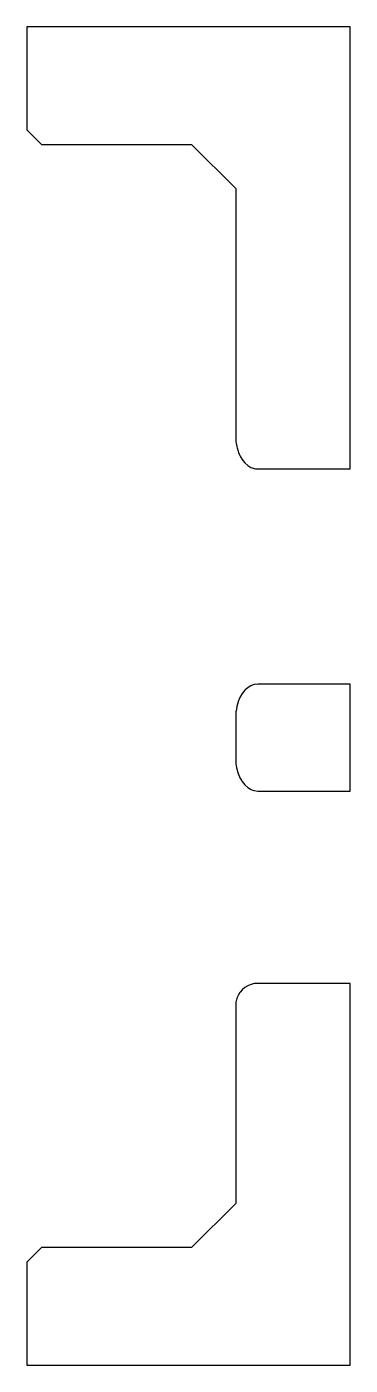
# Model space of a CAD drawing. Header units: metres. Extents: x 0 to 47.5, y 0 to 45.5.
# Drawn here: x 0 to 11, y 0 to 45.5 of the extents above.
import ezdxf

# ---------------------------------------------------------------- set-up
doc = ezdxf.new("R2010")
doc.units = ezdxf.units.M

msp = doc.modelspace()

# ---------------------------------------------------------------- linework, layer by layer
for p, q in [((11, 45.5), (0, 45.5)), ((0, 45.5), (0, 42)), ((11, 30.4686), (11, 45.5)), ((0, 42), (0.5, 41.5)), ((0.5, 41.5), (5.60409, 41.5)), ((5.60409, 41.5), (7.10409, 40)), ((7.10409, 40), (7.10409, 31.566)), ((7.10409, 31.566), (7.10641, 31.5229)), ((7.10641, 31.5229), (7.11332, 31.3943)), ((7.11332, 31.3943), (7.12056, 31.3501)), ((7.12056, 31.3501), (7.14079, 31.2269)), ((7.14079, 31.2269), (7.15322, 31.183)), ((7.15322, 31.183), (7.18583, 31.0678)), ((7.18583, 31.0678), (7.2035, 31.0256)), ((7.2035, 31.0256), (7.24732, 30.9209)), ((7.24732, 30.9209), (7.27009, 30.8819)), ((7.27009, 30.8819), (7.32376, 30.79)), ((7.32376, 30.79), (7.35124, 30.7557)), ((7.35124, 30.7557), (7.41325, 30.6782)), ((7.41325, 30.6782), (7.51359, 30.5882)), ((7.51359, 30.5882), (7.54848, 30.5671)), ((7.54848, 30.5671), (7.62232, 30.5223)), ((7.62232, 30.5223), (7.65952, 30.5092)), ((7.65952, 30.5092), (7.73676, 30.4821)), ((7.73676, 30.4821), (7.77517, 30.4777)), ((7.77517, 30.4777), (7.85409, 30.4686)), ((7.85409, 30.4686), (11, 30.4686)), ((7.32376, 22.8313), (7.24732, 22.7004)), ((7.41325, 22.9432), (7.32376, 22.8313)), ((7.42564, 22.9543), (7.41325, 22.9432)), ((7.51359, 23.0331), (7.42564, 22.9543)), ((7.52771, 23.0417), (7.51359, 23.0331)), ((7.62232, 23.099), (7.52771, 23.0417)), ((7.6377, 23.1044), (7.62232, 23.099)), ((7.73676, 23.1392), (7.6377, 23.1044)), ((7.85409, 23.1527), (7.73676, 23.1392)), ((11, 23.1527), (7.85409, 23.1527)), ((11, 19.5186), (11, 23.1527)), ((7.14079, 22.3945), (7.11528, 22.239)), ((7.18583, 22.5536), (7.14079, 22.3945)), ((7.19169, 22.5675), (7.18583, 22.5536)), ((7.24732, 22.7004), (7.19169, 22.5675)), ((7.10463, 22.0654), (7.10409, 22.0554)), ((7.10409, 22.0554), (7.10409, 20.616)), ((7.11332, 22.227), (7.10463, 22.0654)), ((7.11528, 22.239), (7.11332, 22.227)), ((7.10409, 20.616), (7.1115, 20.4781)), ((7.1115, 20.4781), (7.11332, 20.4443)), ((7.11332, 20.4443), (7.13556, 20.3088)), ((7.13556, 20.3088), (7.14079, 20.2769)), ((7.14079, 20.2769), (7.17752, 20.1471)), ((7.17752, 20.1471), (7.18583, 20.1178)), ((7.18583, 20.1178), (7.23631, 19.9973)), ((7.23631, 19.9973), (7.24732, 19.971)), ((7.24732, 19.971), (7.31044, 19.8628)), ((7.31044, 19.8628), (7.32376, 19.84)), ((7.32376, 19.84), (7.41325, 19.7282)), ((7.41325, 19.7282), (7.51359, 19.6382)), ((7.51359, 19.6382), (7.60449, 19.5831)), ((7.60449, 19.5831), (7.62232, 19.5723)), ((7.62232, 19.5723), (7.71818, 19.5386)), ((7.71818, 19.5386), (7.73676, 19.5321)), ((7.73676, 19.5321), (7.85409, 19.5186)), ((7.85409, 19.5186), (11, 19.5186)), ((7.32376, 12.7607), (7.25635, 12.6819)), ((7.33187, 12.7677), (7.32376, 12.7607)), ((7.41325, 12.8371), (7.33187, 12.7677)), ((7.41985, 12.8412), (7.41325, 12.8371)), ((7.51359, 12.8986), (7.41985, 12.8412)), ((7.51846, 12.9006), (7.51359, 12.8986)), ((7.62232, 12.9436), (7.51846, 12.9006)), ((7.62561, 12.9444), (7.62232, 12.9436)), ((7.73676, 12.971), (7.62561, 12.9444)), ((7.73894, 12.9712), (7.73676, 12.971)), ((7.85409, 12.9803), (7.73894, 12.9712)), ((11, 12.9803), (7.85409, 12.9803)), ((11, 0), (11, 12.9803)), ((7.11332, 12.348), (7.10622, 12.2579)), ((7.11893, 12.3714), (7.11332, 12.348)), ((7.14079, 12.4624), (7.11893, 12.3714)), ((7.14871, 12.4815), (7.14079, 12.4624)), ((7.18583, 12.571), (7.14871, 12.4815)), ((7.19486, 12.5858), (7.18583, 12.571)), ((7.24732, 12.6713), (7.19486, 12.5858)), ((7.25635, 12.6819), (7.24732, 12.6713)), ((7.10622, 12.2579), (7.10409, 12.2308)), ((7.10409, 12.2308), (7.10409, 5.5)), ((7.10409, 5.5), (5.60409, 4)), ((0.5, 4), (0, 3.5)), ((5.60409, 4), (0.5, 4)), ((0, 3.5), (0, 0)), ((0, 0), (11, 0))]:
    msp.add_line(p, q)

doc.saveas('drawing.dxf')
